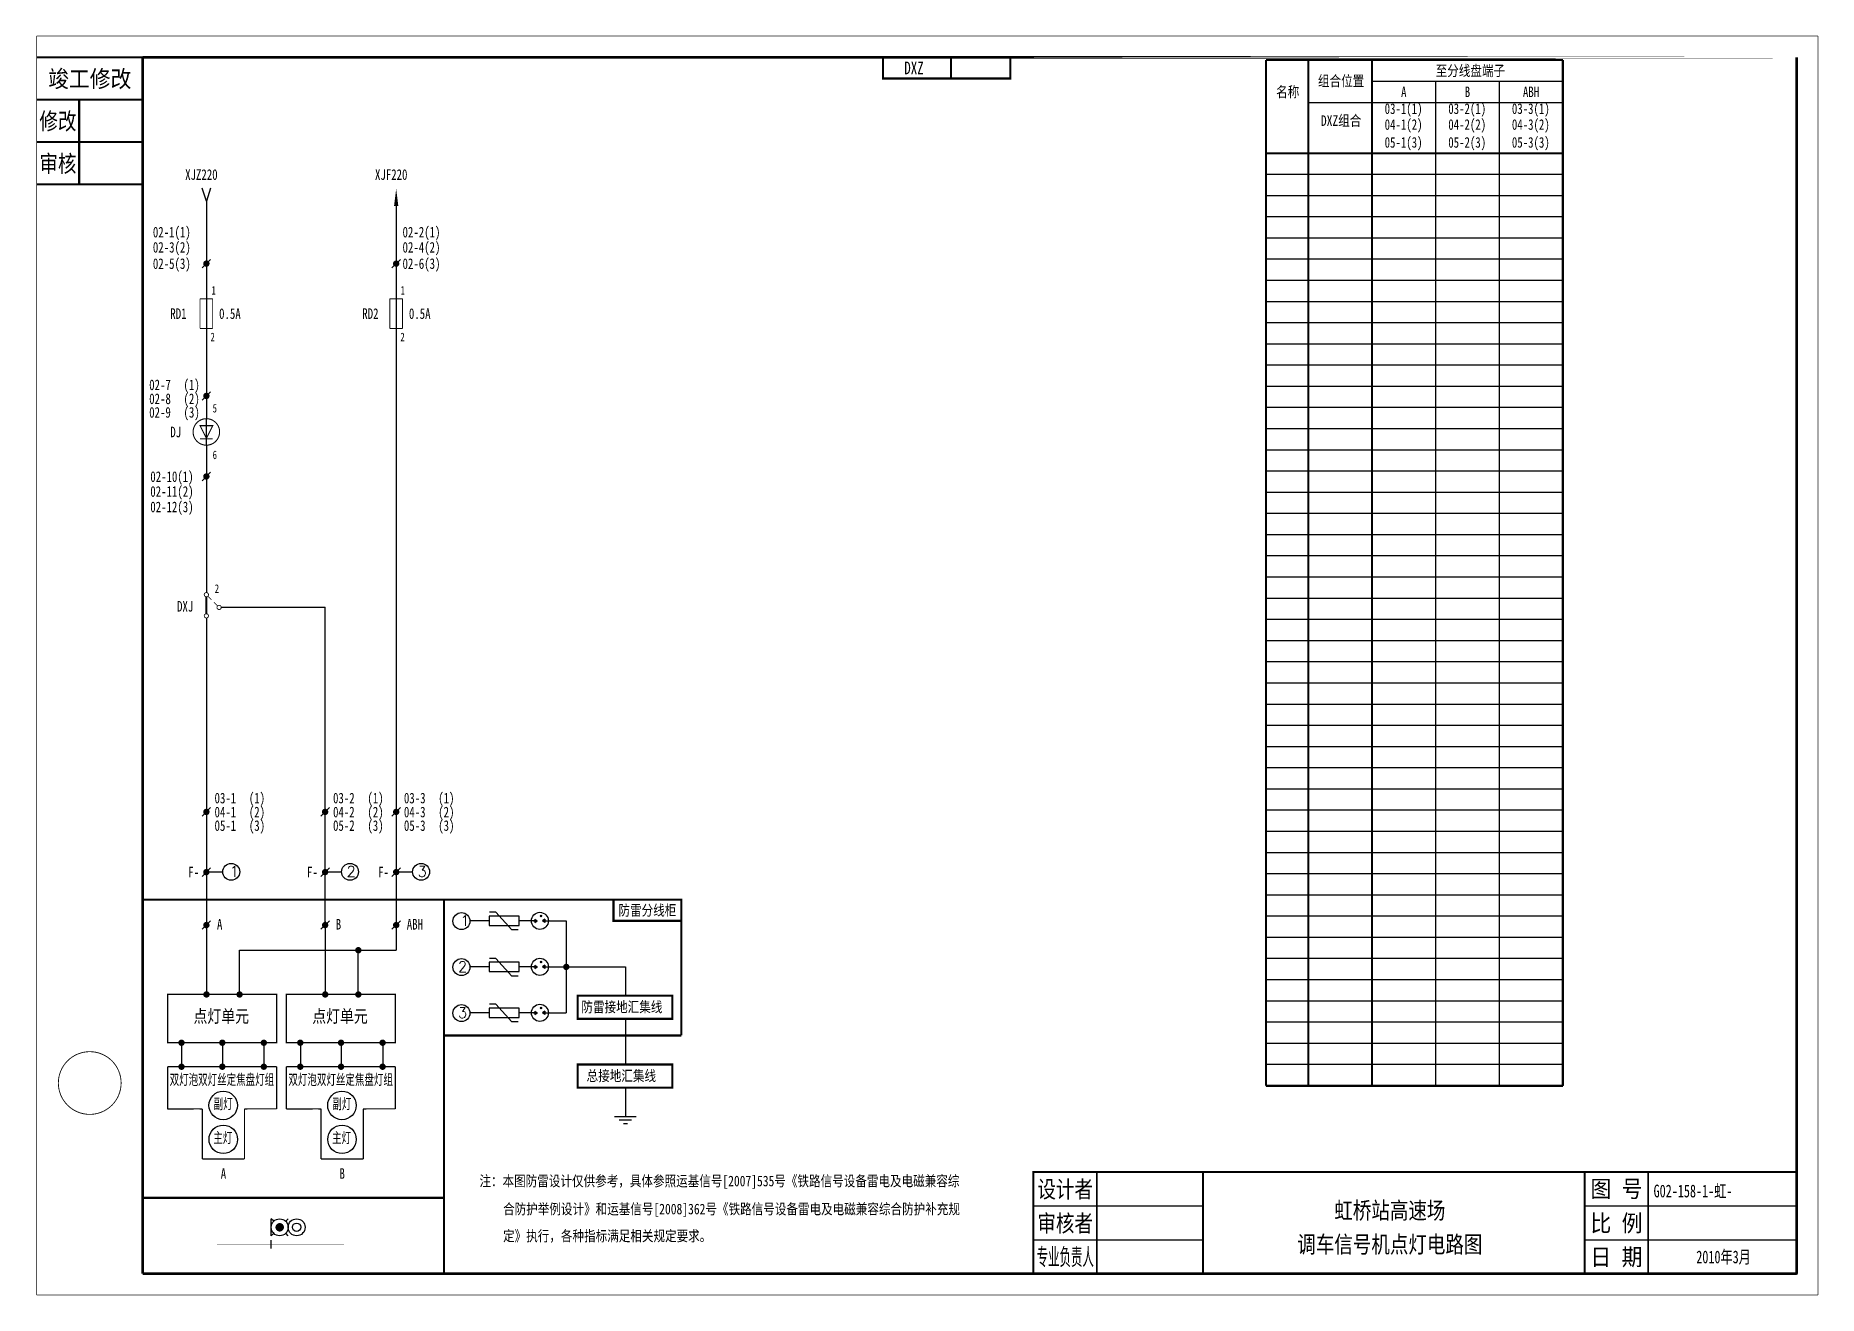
# Model space of a CAD drawing. Header units: millimetres. Extents: x -290 to 130, y -269 to 28.
import ezdxf
from ezdxf.enums import TextEntityAlignment as Align

# ---------------------------------------------------------------- set-up
doc = ezdxf.new("R2010")
doc.units = ezdxf.units.MM
doc.layers.add('COLUMN', color=7, linetype='Continuous')
doc.layers.add('define', color=7, linetype='Continuous')
doc.styles.add('CHINESE', font='SimSun.ttf', dxfattribs={"width": 0.9})
doc.styles.add('HZ', font='txt.shx', dxfattribs={"bigfont": 'hz.shx'})
doc.styles.add('ITALICC', font='txt', dxfattribs={"width": 0.75})
doc.styles.add('ST', font='SimSun.ttf')

# ---------------------------------------------------------------- blocks, each defined once
blk = doc.blocks.new('234')
at = {"const_width": 0.2}
for points in [[(0.5, -0.5, 1), (-0.5, -0.5, 1)], [(3.5, -3.5, 1), (2.5, -3.5, 1)], [(0.5, -5.5, 1), (-0.5, -5.5, 1)]]:
    blk.add_lwpolyline(points, format="xyb", close=True, dxfattribs=at)
for points, const_width in [([(0, -1), (0, -5)], 0.5), ([(0.35, -0.85), (1.2, -1.7)], 0.15), ([(1.8, -2.3), (2.65, -3.15)], 0.15)]:
    blk.add_lwpolyline(points, dxfattribs=dict(const_width=const_width))
blk.add_lwpolyline([(2, -4.5, 0, 0, 0), (2, -5.5, 0.8, 0, 0), (2, -7.7, 0, 0, 0)], format="xyseb")
at = {"width": 0.8}
blk.add_attdef('0', text='', height=2, dxfattribs=at).set_placement((2, 0), align=Align.MIDDLE)
blk.add_attdef('RELAY', text='', height=2, dxfattribs=at).set_placement((-1, -3), align=Align.MIDDLE_RIGHT)
blk = doc.blocks.new('W51')
for p, q in [((0, 0), (-1, 3)), ((1, 3), (0, 0))]:
    blk.add_line(p, q)
blk = doc.blocks.new('BZTB')
at = {"color": 7}
for p, q in [((0.23, 16), (40.23, 16)), ((130.23, 16), (180.23, 16)), ((0.23, 8), (40.23, 8)), ((130.23, 8), (180.23, 8))]:
    blk.add_line(p, q, dxfattribs=at)
at = {"color": 7, "const_width": 0.5}
blk.add_lwpolyline([(0.23, 0), (180.23, 0), (180.23, 24), (0.23, 24)], close=True, dxfattribs=at)
at = {"color": 7}
for points, const_width in [([(15.23, 24), (15.23, 0)], 0.4), ([(40.23, 24), (40.23, 0)], 0.5), ([(130.23, 24), (130.23, 0)], 0.5), ([(145.23, 24), (145.23, 0)], 0.4)]:
    blk.add_lwpolyline(points, dxfattribs=dict(at, const_width=const_width))
at = {"color": 7, "style": 'CHINESE'}
for s, width, p in [('设计者', 0.8, (7.73, 20)), ('图 号', 0.9, (137.73, 20)), ('审核者', 0.8, (7.73, 12)), ('比 例', 0.9, (137.73, 12)), ('日 期', 0.9, (137.73, 4))]:
    blk.add_text(s, height=4, dxfattribs=dict(at, width=width)).set_placement(p, align=Align.MIDDLE)
at = {"color": 7, "style": 'CHINESE', "width": 0.474609}
blk.add_text('专业负责人', height=4, dxfattribs=at).set_placement((1, 2), (14.5, 2), align=Align.FIT)
blk = doc.blocks.new('W56')
blk.add_lwpolyline([(-4, 0, 0, 1, 0), (0, 0, 1, 1, 0)], format="xyseb")
blk = doc.blocks.new('WK')
at = {"const_width": 0.5}
for points in [[(0, 0), (0, 5), (30, 5), (30, 0), (0, 0)], [(16, 0), (16, 5)]]:
    blk.add_lwpolyline(points, dxfattribs=at)
blk = doc.blocks.new('dlt_xhj_dc_dd_tb')
at = {"color": 0}
for p, q in [((25, 17), (70, 17)), ((40, 17), (40, -220)), ((55, 17), (55, -220)), ((70, 17), (70, -220)), ((70, 17), (70, -220)), ((10, 12), (70, 12)), ((10, 12), (10, 12)), ((70, -5), (0, -5)), ((70, -10), (0, -10)), ((70, -15), (0, -15)), ((70, -20), (0, -20)), ((70, -25), (0, -25)), ((70, -30), (0, -30)), ((70, -35), (0, -35)), ((70, -40), (0, -40)), ((70, -45), (0, -45)), ((70, -50), (0, -50)), ((70, -55), (0, -55)), ((70, -60), (0, -60)), ((70, -65), (0, -65)), ((70, -70), (0, -70)), ((70, -75), (0, -75)), ((70, -80), (0, -80)), ((70, -85), (0, -85)), ((70, -90), (0, -90)), ((70, -95), (0, -95)), ((70, -100), (0, -100)), ((70, -105), (0, -105)), ((70, -110), (0, -110)), ((70, -115), (0, -115)), ((70, -120), (0, -120)), ((70, -125), (0, -125)), ((70, -130), (0, -130)), ((70, -135), (0, -135)), ((70, -140), (0, -140)), ((70, -145), (0, -145)), ((70, -150), (0, -150)), ((70, -155), (0, -155)), ((70, -160), (0, -160)), ((70, -165), (0, -165)), ((70, -170), (0, -170)), ((70, -175), (0, -175)), ((70, -180), (0, -180)), ((70, -185), (0, -185)), ((70, -190), (0, -190)), ((70, -195), (0, -195)), ((70, -200), (0, -200)), ((70, -205), (0, -205)), ((70, -210), (0, -210)), ((70, -215), (0, -215)), ((70, -220), (0, -220))]:
    blk.add_line(p, q, dxfattribs=at)
at = {"color": 0, "const_width": 0.5}
for points in [[(0, 22), (70, 22)], [(0, -220), (0, 22)], [(10, 22), (10, -220)], [(25, 22), (25, -220)], [(70, 22), (70, -220)], [(0, 0), (70, 0)], [(70, -220), (0, -220)]]:
    blk.add_lwpolyline(points, dxfattribs=at)
at = {"color": 0, "style": 'CHINESE', "width": 0.8}
for s, p in [('至分线盘端子', (48.2, 19.55)), ('组合位置', (17.72, 17.14)), ('名称', (5.13, 14.55)), ('DXZ组合', (17.72, 7.77))]:
    blk.add_text(s, height=2.5, dxfattribs=at).set_placement(p, align=Align.MIDDLE)
at = {"color": 0, "style": 'ITALICC', "width": 0.75}
for s, p in [('A', (32.5, 12.5)), ('B', (47.5, 12.5)), ('ABH', (62.5, 12.5))]:
    blk.add_text(s, height=2.5, dxfattribs=at).set_placement(p, align=Align.BOTTOM_CENTER)
at = {"color": 3, "style": 'ITALICC', "width": 0.75}
for s, p in [('03-1(1)', (32.45, 10.34)), ('03-2(1)', (47.45, 10.34)), ('03-3(1)', (62.45, 10.34)), ('04-1(2)', (32.45, 6.6)), ('04-2(2)', (47.45, 6.6)), ('04-3(2)', (62.45, 6.6)), ('05-1(3)', (32.45, 2.39)), ('05-2(3)', (47.45, 2.39)), ('05-3(3)', (62.45, 2.39))]:
    blk.add_text(s, height=2.5, dxfattribs=at).set_placement(p, align=Align.MIDDLE)

msp = doc.modelspace()

# ---------------------------------------------------------------- hatches: boundary and pattern name
for points in [[(-172.37, -180.7), (-171.83, -181.07), (-172.37, -181.44)], [(-170.03, -180.7), (-170.57, -181.07), (-170.03, -181.44)], [(-172.37, -191.55), (-171.83, -191.92), (-172.37, -192.29)], [(-170.03, -191.55), (-170.57, -191.92), (-170.03, -192.29)], [(-172.37, -202.4), (-171.83, -202.77), (-172.37, -203.15)], [(-170.03, -202.4), (-170.57, -202.77), (-170.03, -203.15)]]:
    msp.add_hatch(color=0).paths.add_polyline_path(points)
at = {"layer": 'COLUMN'}
h = msp.add_hatch(color=0, dxfattribs=at)
edge = h.paths.add_edge_path()
edge.add_arc((-170.93, -179.93), 0.312, 0, 360, ccw=False)
h = msp.add_hatch(color=0, dxfattribs=at)
edge = h.paths.add_edge_path()
edge.add_arc((-170.93, -190.79), 0.312, 0, 360, ccw=False)
h = msp.add_hatch(color=0, dxfattribs=at)
edge = h.paths.add_edge_path()
edge.add_arc((-170.93, -201.64), 0.312, 0, 360, ccw=False)

# ---------------------------------------------------------------- linework, layer by layer
at = {"color": 0}
for p, q in [((-248.85, -25.02), (-250.85, -27.02)), ((-204.09, -25.02), (-206.09, -27.02)), ((-248.85, -56.24), (-250.85, -58.24)), ((-249.85, -68.74), (-249.85, -62.74)), ((-251.35, -64.24), (-248.35, -64.24)), ((-248.85, -75.24), (-250.85, -77.24)), ((-248.85, -154.37), (-250.85, -156.37)), ((-220.85, -154.37), (-222.85, -156.37)), ((-204.09, -154.37), (-206.09, -156.37)), ((-248.85, -168.58), (-250.85, -170.58)), ((-249.49, -169.52), (-245.98, -169.52)), ((-220.85, -168.58), (-222.85, -170.58)), ((-221.49, -169.52), (-217.98, -169.52)), ((-204.09, -168.58), (-206.09, -170.58)), ((-204.72, -169.52), (-201.21, -169.52)), ((-181.6, -179.06), (-183.05, -179.06)), ((-177.79, -183.23), (-181.6, -179.06)), ((-172.37, -180.7), (-172.37, -181.44)), ((-172.37, -180.7), (-171.83, -181.07)), ((-170.03, -180.7), (-170.57, -181.07)), ((-170.03, -180.7), (-170.03, -181.44)), ((-248.85, -181.08), (-250.85, -183.08)), ((-249.85, -181.23), (-249.85, -198.43)), ((-220.85, -181.08), (-222.85, -183.08)), ((-221.85, -181.23), (-221.85, -198.43)), ((-204.09, -181.08), (-206.09, -183.08)), ((-183.15, -181.1), (-187.71, -181.1)), ((-176.34, -183.23), (-177.79, -183.23)), ((-172.68, -181.09), (-171.81, -181.09)), ((-172.37, -181.44), (-171.83, -181.07)), ((-170.03, -181.44), (-170.57, -181.07)), ((-170.57, -181.09), (-164.99, -181.09)), ((-164.99, -181.09), (-164.99, -202.79)), ((-242.04, -198.43), (-242.04, -187.99)), ((-214.04, -198.43), (-214.04, -187.99)), ((-183.15, -191.96), (-187.71, -191.96)), ((-181.6, -189.95), (-183.05, -189.95)), ((-177.79, -194.12), (-181.6, -189.95)), ((-172.68, -191.94), (-171.81, -191.94)), ((-172.37, -191.55), (-172.37, -192.29)), ((-172.37, -191.55), (-171.83, -191.92)), ((-172.37, -192.29), (-171.83, -191.92)), ((-172.1, -191.94), (-171.79, -191.94)), ((-170.03, -191.55), (-170.57, -191.92)), ((-170.03, -192.29), (-170.57, -191.92)), ((-170.57, -191.94), (-151.03, -191.94)), ((-170.54, -191.94), (-164.99, -191.94)), ((-170.03, -191.55), (-170.03, -192.29)), ((-151.03, -191.94), (-151.03, -198.71)), ((-176.34, -194.12), (-177.79, -194.12)), ((-181.6, -200.77), (-183.05, -200.77)), ((-177.79, -204.93), (-181.6, -200.77)), ((-183.15, -202.81), (-187.71, -202.81)), ((-176.34, -204.93), (-177.79, -204.93)), ((-172.68, -202.79), (-171.79, -202.79)), ((-172.37, -202.4), (-172.37, -203.15)), ((-172.37, -202.4), (-171.83, -202.77)), ((-172.37, -203.15), (-171.83, -202.77)), ((-170.03, -202.4), (-170.57, -202.77)), ((-170.03, -203.15), (-170.57, -202.77)), ((-170.57, -202.79), (-164.99, -202.79)), ((-170.03, -202.4), (-170.03, -203.15)), ((-151.03, -204.19), (-151.03, -214.96)), ((-255.68, -209.9), (-255.68, -215.47)), ((-246.07, -209.81), (-246.07, -215.47)), ((-236.27, -209.81), (-236.27, -215.47)), ((-227.68, -209.9), (-227.68, -215.47)), ((-218.07, -209.81), (-218.07, -215.47)), ((-208.27, -209.81), (-208.27, -215.47)), ((-151.03, -220.63), (-151.03, -227.2)), ((-258.99, -225.43), (-252.86, -225.43)), ((-251.41, -225.43), (-250.81, -225.43)), ((-240.86, -225.43), (-240.19, -225.43)), ((-230.99, -225.43), (-224.86, -225.43)), ((-223.41, -225.43), (-222.81, -225.43)), ((-212.86, -225.43), (-212.19, -225.43)), ((-153.59, -227.2), (-148.47, -227.2)), ((-152.54, -228.06), (-149.58, -228.06)), ((-151.52, -228.89), (-150.55, -228.89)), ((-233.97, -251.96), (-234.56, -251.38)), ((-234.56, -255.38), (-234.56, -251.38)), ((-230.56, -251.38), (-231.14, -251.96)), ((-233.97, -254.79), (-234.56, -255.38)), ((-234.56, -258.38), (-234.56, -256.38)), ((-230.56, -255.38), (-231.14, -254.79))]:
    msp.add_line(p, q, dxfattribs=at)
at = {"color": 0, "linetype": 'Continuous'}
for p, q in [((-172.37, -181.07), (-176.12, -181.07)), ((-172.37, -191.92), (-176.12, -191.92)), ((-172.37, -202.77), (-176.12, -202.77))]:
    msp.add_line(p, q, dxfattribs=at)
at = {"color": 0}
for points, const_width in [([(130.15, 27.66), (-289.85, 27.66)], 0.2), ([(-289.85, 27.66), (-289.85, -269.34)], 0.2), ([(130.15, -269.34), (130.15, 27.66)], 0.2), ([(-264.85, 22.66), (-264.85, -264.34)], 0.6), ([(125.15, -264.34), (125.15, 22.66)], 0.6), ([(-251.35, -34.32), (-248.35, -34.32)], 0.2), ([(-251.35, -41.32), (-251.35, -34.32)], 0.2), ([(-248.35, -34.32), (-248.35, -41.32)], 0.2), ([(-206.59, -34.32), (-203.59, -34.32)], 0.2), ([(-206.59, -41.32), (-206.59, -34.32)], 0.2), ([(-203.59, -34.32), (-203.59, -41.32)], 0.2), ([(-251.35, -41.32), (-248.35, -41.32)], 0.2), ([(-206.59, -41.32), (-203.59, -41.32)], 0.2), ([(-249.85, -67.24), (-251.35, -64.24), (-248.35, -64.24), (-249.85, -67.24)], 0.25), ([(-248.35, -67.34), (-251.35, -67.34)], 0.25), ([(-264.85, -176.08), (-193.8, -176.08)], 0.5), ([(-249.8, -176.08), (-193.8, -176.08)], 0.5), ([(-193.8, -176.08), (-193.8, -176.08), (-193.8, -246.44)], 0.5), ([(-153.86, -181.08), (-153.86, -176.08), (-137.86, -176.08), (-137.86, -181.08), (-153.86, -181.08)], 0.5), ([(-137.86, -181.08), (-137.86, -176.08)], 0.5), ([(-258.99, -215.47), (-233.26, -215.47)], 0.3), ([(-258.99, -215.47), (-258.99, -225.43)], 0.3), ([(-233.26, -215.47), (-233.26, -225.43)], 0.3), ([(-230.99, -215.47), (-205.26, -215.47)], 0.3), ([(-230.99, -215.47), (-230.99, -225.43)], 0.3), ([(-205.26, -215.47), (-205.26, -225.43)], 0.3), ([(-250.81, -225.43), (-258.99, -225.43)], 0.3), ([(-250.81, -225.43), (-250.81, -237.28)], 0.3), ([(-240.86, -225.43), (-240.86, -237.28)], 0.3), ([(-240.86, -225.43), (-238.91, -225.43)], 0.3), ([(-238.91, -225.43), (-233.26, -225.43)], 0.3), ([(-222.81, -225.43), (-230.99, -225.43)], 0.3), ([(-222.81, -225.43), (-222.81, -237.28)], 0.3), ([(-212.86, -225.43), (-212.86, -237.28)], 0.3), ([(-212.86, -225.43), (-210.91, -225.43)], 0.3), ([(-210.91, -225.43), (-205.26, -225.43)], 0.3), ([(-250.81, -237.28), (-240.86, -237.28)], 0.3), ([(-222.81, -237.28), (-212.86, -237.28)], 0.3), ([(-264.85, -246.44), (-193.8, -246.44)], 0.5), ([(-193.8, -246.44), (-193.8, -264.34)], 0.5), ([(-217.38, -257.38), (-247.38, -257.38)], 0.1), ([(-264.85, -264.34), (125.15, -264.34)], 0.6), ([(-289.85, -269.34), (130.15, -269.34)], 0.2)]:
    msp.add_lwpolyline(points, dxfattribs=dict(at, const_width=const_width))
for points in [[(-289.85, 22.66, 0.5, 0.5, 0), (-264.85, 22.66, 0.5, 0.5, 0)], [(-289.85, 12.66, 0.5, 0.5, 0), (-264.85, 12.66, 0.5, 0.5, 0)], [(-279.85, -7.34, 0.5, 0.5, 0), (-279.85, 12.66, 0.5, 0.5, 0)], [(-289.85, 2.66, 0.5, 0.5, 0), (-264.85, 2.66, 0.5, 0.5, 0)], [(-289.85, -7.34, 0.5, 0.5, 0), (-264.85, -7.34, 0.5, 0.5, 0)], [(-245.09, -68.93, 0, 0, 0), (-245.09, -67.93, 0.8, 0, 0), (-245.09, -65.73, 0, 0, 0)]]:
    msp.add_lwpolyline(points, format="xyseb", dxfattribs=at)
for points, const_width in [([(125.15, 22.66), (-264.85, 22.66)], 0.6), ([(-258.99, -198.43), (-233.26, -198.43), (-233.26, -209.81), (-258.99, -209.81)], 0.3), ([(-230.99, -198.43), (-205.26, -198.43), (-205.26, -209.81), (-230.99, -209.81)], 0.3), ([(-162.3, -198.71), (-139.98, -198.71), (-139.98, -204.19), (-162.3, -204.19)], 0.5), ([(-162.3, -214.96), (-139.98, -214.96), (-139.98, -220.45), (-162.3, -220.45)], 0.5)]:
    msp.add_lwpolyline(points, close=True, dxfattribs=dict(at, const_width=const_width))
for points in [[(-249.85, -11.26), (-249.85, -62.74)], [(-205.09, -11.26), (-205.09, -187.99)], [(-249.85, -68.74), (-249.85, -103.63)], [(-246.35, -107.1), (-221.85, -107.1)], [(-221.85, -182.5), (-221.85, -107.1)], [(-249.85, -109.66), (-249.85, -182.03)], [(-249.85, -109.8), (-249.85, -109.81)], [(-242.04, -187.99), (-205.09, -187.99)]]:
    msp.add_lwpolyline(points, dxfattribs=at)
for points, const_width in [([(-249.85, -25.65, 1), (-249.85, -26.4, 1)], 0.75), ([(-205.09, -25.65, 1), (-205.09, -26.4, 1)], 0.75), ([(-249.85, -56.86, 1), (-249.85, -57.61, 1)], 0.75), ([(-249.85, -68.86, 1), (-249.85, -62.61, 1)], 0.25), ([(-249.85, -75.86, 1), (-249.85, -76.61, 1)], 0.75), ([(-249.85, -155, 1), (-249.85, -155.75, 1)], 0.75), ([(-221.85, -155, 1), (-221.85, -155.75, 1)], 0.75), ([(-205.09, -155, 1), (-205.09, -155.75, 1)], 0.75), ([(-249.85, -169.21, 1), (-249.85, -169.96, 1)], 0.75), ([(-221.85, -169.21, 1), (-221.85, -169.96, 1)], 0.75), ([(-205.09, -169.21, 1), (-205.09, -169.96, 1)], 0.75), ([(-249.85, -181.71, 1), (-249.85, -182.46, 1)], 0.75), ([(-221.85, -181.71, 1), (-221.85, -182.46, 1)], 0.75), ([(-205.09, -181.71, 1), (-205.09, -182.46, 1)], 0.75), ([(-214.01, -187.63, 1), (-214.01, -188.38, 1)], 0.75), ([(-165.36, -191.94, 1), (-164.61, -191.94, 1)], 0.75), ([(-249.82, -198.07, 1), (-249.82, -198.82, 1)], 0.75), ([(-242.01, -198.08, 1), (-242.01, -198.83, 1)], 0.75), ([(-221.82, -198.07, 1), (-221.82, -198.82, 1)], 0.75), ([(-214.01, -198.08, 1), (-214.01, -198.83, 1)], 0.75), ([(-255.71, -209.46, 1), (-255.71, -210.21, 1)], 0.75), ([(-246.09, -209.46, 1), (-246.09, -210.21, 1)], 0.75), ([(-236.3, -209.46, 1), (-236.3, -210.21, 1)], 0.75), ([(-227.71, -209.46, 1), (-227.71, -210.21, 1)], 0.75), ([(-218.09, -209.46, 1), (-218.09, -210.21, 1)], 0.75), ([(-208.3, -209.46, 1), (-208.3, -210.21, 1)], 0.75), ([(-284.75, -219.34, 1), (-269.95, -219.34, 1)], 0.2), ([(-255.71, -215.12, 1), (-255.71, -215.87, 1)], 0.75), ([(-246.09, -215.12, 1), (-246.09, -215.87, 1)], 0.75), ([(-236.3, -215.12, 1), (-236.3, -215.87, 1)], 0.75), ([(-227.71, -215.12, 1), (-227.71, -215.87, 1)], 0.75), ([(-218.09, -215.12, 1), (-218.09, -215.87, 1)], 0.75), ([(-208.3, -215.12, 1), (-208.3, -215.87, 1)], 0.75), ([(-233.06, -253.38, 1), (-232.06, -253.38, 1)], 1)]:
    msp.add_lwpolyline(points, format="xyb", close=True, dxfattribs=dict(at, const_width=const_width))
at = {"color": 0, "linetype": 'Continuous', "const_width": 0.5}
for points in [[(-193.8, -176.08), (-137.86, -176.08)], [(-193.8, -176.08), (-193.8, -208.12)], [(-137.86, -176.08), (-137.86, -208.12)], [(-193.8, -208.12), (-137.86, -208.12)]]:
    msp.add_lwpolyline(points, dxfattribs=at)
at = {"color": 0}
for points in [[(-176.12, -179.96), (-183.15, -179.96), (-183.15, -182.17), (-176.12, -182.17)], [(-176.12, -190.85), (-183.15, -190.85), (-183.15, -193.06), (-176.12, -193.06)], [(-176.12, -201.67), (-183.15, -201.67), (-183.15, -203.88), (-176.12, -203.88)]]:
    msp.add_lwpolyline(points, close=True, dxfattribs=at)
at = {"color": 0, "linetype": 'Continuous'}
for centre in [(-243.98, -169.52), (-215.98, -169.52), (-199.21, -169.52), (-189.71, -181.14), (-189.71, -191.99), (-189.71, -202.85)]:
    msp.add_circle(centre, 2, dxfattribs=at)
at = {"color": 0}
for centre, radius in [((-171.2, -181.08), 2.01), ((-171.2, -191.93), 2.01), ((-171.2, -202.78), 2.01), ((-245.88, -224.63), 3.36), ((-217.88, -224.63), 3.36), ((-245.86, -232.63), 3.36), ((-217.86, -232.63), 3.36), ((-232.56, -253.38), 2), ((-228.56, -253.38), 2), ((-228.56, -253.38), 1)]:
    msp.add_circle(centre, radius, dxfattribs=at)
at = {"layer": 'DEFPOINTS', "color": 0, "linetype": 'Continuous'}
for p in [(-160.17, -198.71), (-139.98, -198.71), (-139.98, -198.71), (-139.98, -204.19), (-160.17, -214.96), (-139.98, -214.96), (-139.98, -214.96), (-139.98, -220.45)]:
    msp.add_point(p, dxfattribs=at)

# ---------------------------------------------------------------- block references
at = {"color": 0}
for name, p in [('WK', (-90.29, 17.66)), ('W51', (-249.85, -11.26)), ('234', (-249.85, -103.63)), ('BZTB', (-55.08, -264.34))]:
    msp.add_blockref(name, p, dxfattribs=at)
at = {"color": 0, "rotation": 270}
msp.add_blockref('W56', (-205.09, -12.4), dxfattribs=at)
at = {"layer": 'define'}
msp.add_blockref('dlt_xhj_dc_dd_tb', (0, 0), dxfattribs=at)

# ---------------------------------------------------------------- texts
at = {"color": 3, "style": 'ITALICC', "width": 0.75}
for s, height, p in [('DXZ', 3, (-85.29, 20.16)), ('02-1(1)', 2.5, (-262.46, -18.59)), ('02-3(2)', 2.5, (-262.46, -22.17)), ('02-2(1)', 2.5, (-203.59, -18.59)), ('02-4(2)', 2.5, (-203.59, -22.17)), ('02-5(3)', 2.5, (-262.46, -26.03)), ('02-6(3)', 2.5, (-203.59, -26.03)), ('02-7', 2.5, (-263.33, -54.62)), ('02-8', 2.5, (-263.33, -57.91)), ('02-9', 2.5, (-263.33, -61.11)), ('02-10(1)', 2.5, (-263.07, -76.28)), ('02-11(2)', 2.5, (-263.07, -79.77)), ('02-12(3)', 2.5, (-263.07, -83.42)), ('03-1', 2.5, (-247.92, -152.11)), ('03-2', 2.5, (-219.98, -152.11)), ('03-3', 2.5, (-203.27, -152.11)), ('04-1', 2.5, (-247.92, -155.4)), ('04-2', 2.5, (-219.98, -155.4)), ('04-3', 2.5, (-203.27, -155.4)), ('05-1', 2.5, (-247.92, -158.6)), ('05-2', 2.5, (-219.98, -158.6)), ('05-3', 2.5, (-203.27, -158.6))]:
    msp.add_text(s, height=height, dxfattribs=at).set_placement(p, align=Align.MIDDLE_LEFT)
at = {"color": 0, "style": 'CHINESE'}
for s, width, p in [('竣工修改', 0.9, (-277.35, 17.66)), ('修改', 0.8, (-284.85, 7.66)), ('审核', 0.8, (-284.85, -2.34))]:
    msp.add_text(s, height=4, dxfattribs=dict(at, width=width)).set_placement(p, align=Align.MIDDLE)
at = {"color": 0}
for s, height, style, width, p in [('XJZ220', 2.5, 'ITALICC', 0.75, (-254.85, -6.26)), ('XJF220', 2.5, 'ITALICC', 0.75, (-210.09, -6.26)), ('点灯单元', 3, 'CHINESE', 0.8, (-252.88, -205.08)), ('点灯单元', 3, 'CHINESE', 0.8, (-224.88, -205.08)), ('防雷接地汇集线', 2.5, 'CHINESE', 0.8, (-161.42, -202.63)), ('双灯泡双灯丝定焦盘灯组', 2.5, 'CHINESE', 0.64, (-258.5, -219.77)), ('双灯泡双灯丝定焦盘灯组', 2.5, 'CHINESE', 0.64, (-230.5, -219.77)), ('总接地汇集线', 2.5, 'CHINESE', 0.8, (-160.19, -218.88)), ('副灯', 2.5, 'CHINESE', 0.64, (-248.13, -225.48)), ('副灯', 2.5, 'CHINESE', 0.64, (-220.13, -225.48)), ('主灯', 2.5, 'CHINESE', 0.64, (-248.21, -233.48)), ('主灯', 2.5, 'CHINESE', 0.64, (-220.21, -233.48))]:
    msp.add_text(s, height=height, dxfattribs=dict(at, style=style, width=width)).set_placement(p)
at = {"color": 0, "style": 'ITALICC'}
for s, width, p, p2 in [('1', 1.5, (-248.62, -33.32), (-247.62, -33.32)), ('1', 1.5, (-204.04, -33.32), (-203.04, -33.32)), ('2', 0.75, (-248.85, -44.32), (-247.85, -44.32)), ('2', 0.75, (-204.09, -44.32), (-203.09, -44.32))]:
    msp.add_text(s, height=2, dxfattribs=dict(at, width=width)).set_placement(p, p2, align=Align.FIT)
at = {"color": 0}
for s, style, width, p in [('RD1', 'ITALICC', 0.75, (-258.35, -37.82)), ('0.5A', 'ITALICC', 0.75, (-246.85, -37.82)), ('RD2', 'ITALICC', 0.75, (-213.09, -37.82)), ('0.5A', 'ITALICC', 0.75, (-202.09, -37.82)), ('(1)', 'ITALICC', 0.75, (-255.24, -54.62)), ('(2)', 'ITALICC', 0.75, (-255.24, -57.91)), ('(3)', 'ITALICC', 0.75, (-255.24, -61.11)), ('DJ', 'ITALICC', 0.75, (-258.35, -65.74)), ('(1)', 'ITALICC', 0.75, (-239.83, -152.11)), ('(1)', 'ITALICC', 0.75, (-211.88, -152.11)), ('(1)', 'ITALICC', 0.75, (-195.18, -152.11)), ('(2)', 'ITALICC', 0.75, (-239.83, -155.4)), ('(2)', 'ITALICC', 0.75, (-211.88, -155.4)), ('(2)', 'ITALICC', 0.75, (-195.18, -155.4)), ('(3)', 'ITALICC', 0.75, (-239.83, -158.6)), ('(3)', 'ITALICC', 0.75, (-211.88, -158.6)), ('(3)', 'ITALICC', 0.75, (-195.18, -158.6)), ('F-', 'ITALICC', 0.75, (-254.11, -169.58)), ('F-', 'ITALICC', 0.75, (-226.11, -169.58)), ('F-', 'ITALICC', 0.75, (-209.34, -169.58)), ('A', 'ITALICC', 0.75, (-247.35, -181.88)), ('B', 'ITALICC', 0.75, (-219.35, -181.88)), ('ABH', 'ITALICC', 0.75, (-202.59, -181.88)), ('防雷分线柜', 'ST', 0.8, (-152.68, -178.58))]:
    msp.add_text(s, height=2.5, dxfattribs=dict(at, style=style, width=width)).set_placement(p, align=Align.MIDDLE_LEFT)
at = {"color": 0, "style": 'ITALICC', "width": 0.75}
for s, p in [('5', (-247.35, -61.74)), ('6', (-247.35, -72.74))]:
    msp.add_text(s, height=2, dxfattribs=at).set_placement(p, align=Align.BOTTOM_RIGHT)
at = {"color": 3, "style": 'ITALICC', "width": 0.75}
msp.add_text('2', height=2, dxfattribs=at).set_placement((-246.85, -104.3), align=Align.BOTTOM_RIGHT)
at = {"color": 0, "style": 'ITALICC', "width": 0.75}
msp.add_text('DXJ', height=2.5, dxfattribs=at).set_placement((-254.85, -108.87), align=Align.BOTTOM_CENTER)
at = {"color": 0, "style": 'HZ'}
for s, p in [('1', (-244.3, -170.67)), ('2', (-216.78, -170.67)), ('3', (-200.02, -170.67)), ('1', (-189.94, -182.29)), ('2', (-190.52, -193.15)), ('3', (-190.52, -204))]:
    msp.add_text(s, height=2.5, dxfattribs=at).set_placement(p)
at = {"color": 0, "style": 'ITALICC', "width": 0.75}
for s, p in [('A', (-245.82, -239.44)), ('B', (-217.82, -239.44))]:
    msp.add_text(s, height=2.5, dxfattribs=at).set_placement(p, align=Align.TOP_CENTER)
at = {"color": 7, "style": 'CHINESE', "width": 0.8}
for s, p in [('注：本图防雷设计仅供参考，具体参照运基信号[2007]535号《铁路信号设备雷电及电磁兼容综', (-185.46, -243.7)), ('合防护举例设计》和运基信号[2008]362号《铁路信号设备雷电及电磁兼容综合防护补充规', (-179.89, -250.31)), ('定》执行，各种指标满足相关规定要求。', (-179.89, -256.66))]:
    msp.add_text(s, height=2.5, dxfattribs=at).set_placement(p)
at = {"layer": 'define', "color": 5, "style": 'ST', "width": 0.7}
msp.add_text('G02-158-1-虹-', height=3, dxfattribs=at).set_placement((91.4, -246.31))
at = {"layer": 'define', "color": 5}
for s, height, style, width, p in [('虹桥站高速场', 4, 'CHINESE', 0.8, (29.21, -249.33, 0)), ('调车信号机点灯电路图', 4, 'CHINESE', 0.8, (29.21, -257.33, 0)), ('2010年3月', 3, 'ST', 0.7, (107.9, -260.31))]:
    msp.add_text(s, height=height, dxfattribs=dict(at, style=style, width=width)).set_placement(p, align=Align.MIDDLE)

doc.saveas('drawing.dxf')
